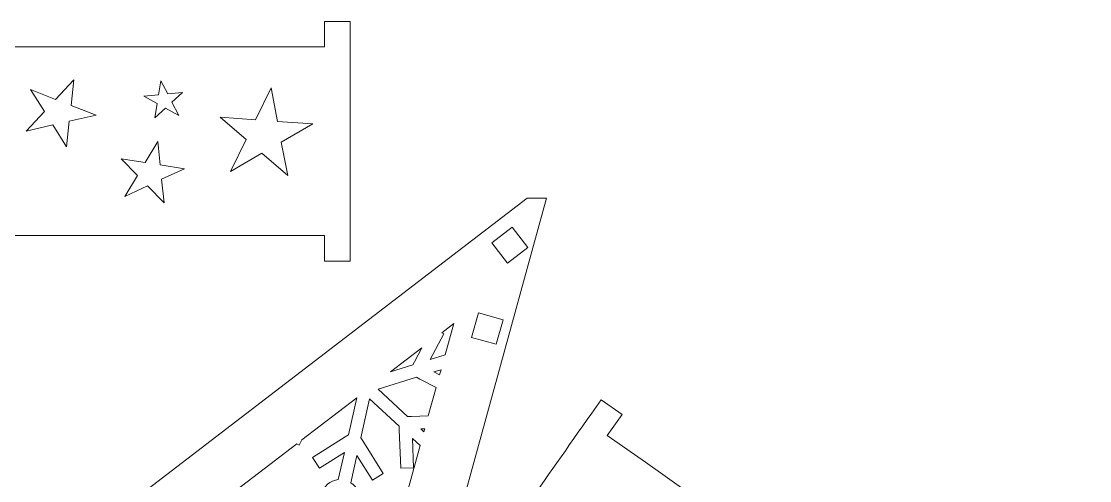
# Model space of a CAD drawing. Header units: centimetres. Extents: x -13.8 to 19.8, y -12.5 to 14.1.
# Drawn here: x -4.1 to 8.43, y 8.75 to 14.13 of the extents above; entities that cross this region are included whole.
import ezdxf

# ---------------------------------------------------------------- set-up
doc = ezdxf.new("R2010")
doc.units = ezdxf.units.CM
doc.header["$MEASUREMENT"] = 0
doc.layers.add('layer 1', color=7, linetype='Continuous')

msp = doc.modelspace()

# ---------------------------------------------------------------- linework, layer by layer
at = {"layer": 'layer 1', "color": 250, "lineweight": 9}
for points, knots in [([(-0.54479, 11.62547), (-0.54479, 11.62547), (-5.77988, 11.62547), (-5.77988, 11.62547), (-5.77988, 11.62547), (-5.77988, 11.62547), (-5.77988, 11.32563), (-5.77988, 11.32563), (-5.77988, 11.32563), (-5.77988, 11.32563), (-6.07988, 11.32563), (-6.07988, 11.32563), (-6.07988, 11.32563), (-6.07988, 12.26151), (-6.07988, 13.1974), (-6.07988, 14.13328), (-6.07988, 14.13328), (-6.07988, 14.13328), (-5.77988, 14.13328), (-5.77988, 14.13328), (-5.77988, 14.13328), (-5.77988, 14.13328), (-5.77988, 13.83344), (-5.77988, 13.83344), (-5.77988, 13.83344), (-5.77988, 13.83344), (-0.54479, 13.83344), (-0.54479, 13.83344), (-0.54479, 13.83344), (-0.54479, 13.83344), (-0.54479, 14.13328), (-0.54479, 14.13328), (-0.54479, 14.13328), (-0.54479, 14.13328), (-0.24479, 14.13328), (-0.24479, 14.13328), (-0.24479, 14.13328), (-0.24479, 13.1974), (-0.24479, 12.26151), (-0.2448, 11.32563), (-0.2448, 11.32563), (-0.2448, 11.32563), (-0.5448, 11.32563), (-0.5448, 11.32563), (-0.5448, 11.32563), (-0.5448, 11.32563), (-0.54479, 11.62547), (-0.54479, 11.62547)], [0, 0, 0, 0, 0.07692308, 0.07692308, 0.07692308, 0.07692308, 0.15384615, 0.15384615, 0.15384615, 0.15384615, 0.23076923, 0.23076923, 0.23076923, 0.23076923, 0.30769231, 0.30769231, 0.30769231, 0.30769231, 0.38461538, 0.38461538, 0.38461538, 0.38461538, 0.46153846, 0.46153846, 0.46153846, 0.46153846, 0.53846154, 0.53846154, 0.53846154, 0.53846154, 0.61538462, 0.61538462, 0.61538462, 0.61538462, 0.69230769, 0.69230769, 0.69230769, 0.69230769, 0.76923077, 0.76923077, 0.76923077, 0.76923077, 0.84615385, 0.84615385, 0.84615385, 0.84615385, 1, 1, 1, 1]), ([(-3.57083, 12.66409), (-3.57083, 12.66409), (-3.73099, 12.92065), (-3.73099, 12.92065), (-3.73099, 12.92065), (-3.73099, 12.92065), (-4.04454, 12.84827), (-4.04454, 12.84827), (-4.04454, 12.84827), (-4.04454, 12.84827), (-3.8297, 13.07809), (-3.8297, 13.07809), (-3.8297, 13.07809), (-3.8297, 13.07809), (-3.99092, 13.33404), (-3.99092, 13.33404), (-3.99092, 13.33404), (-3.99092, 13.33404), (-3.69798, 13.21952), (-3.69798, 13.21952), (-3.69798, 13.21952), (-3.69798, 13.21952), (-3.48408, 13.45008), (-3.48408, 13.45008), (-3.48408, 13.45008), (-3.48408, 13.45008), (-3.51786, 13.14948), (-3.51786, 13.14948), (-3.51786, 13.14948), (-3.51786, 13.14948), (-3.22443, 13.03603), (-3.22443, 13.03603), (-3.22443, 13.03603), (-3.22443, 13.03603), (-3.53825, 12.96478), (-3.53825, 12.96478), (-3.53825, 12.96478), (-3.53825, 12.96478), (-3.57083, 12.66409), (-3.57083, 12.66409)], [0, 0, 0, 0, 0.09090909, 0.09090909, 0.09090909, 0.09090909, 0.18181818, 0.18181818, 0.18181818, 0.18181818, 0.27272727, 0.27272727, 0.27272727, 0.27272727, 0.36363636, 0.36363636, 0.36363636, 0.36363636, 0.45454545, 0.45454545, 0.45454545, 0.45454545, 0.54545455, 0.54545455, 0.54545455, 0.54545455, 0.63636364, 0.63636364, 0.63636364, 0.63636364, 0.72727273, 0.72727273, 0.72727273, 0.72727273, 0.81818182, 0.81818182, 0.81818182, 0.81818182, 1, 1, 1, 1]), ([(-2.53428, 13.00526), (-2.53428, 13.00526), (-2.50692, 13.17092), (-2.50692, 13.17092), (-2.50692, 13.17092), (-2.50692, 13.17092), (-2.66442, 13.25607), (-2.66442, 13.25607), (-2.66442, 13.25607), (-2.66442, 13.25607), (-2.49032, 13.27274), (-2.49032, 13.27274), (-2.49032, 13.27274), (-2.49032, 13.27274), (-2.46362, 13.43852), (-2.46362, 13.43852), (-2.46362, 13.43852), (-2.46362, 13.43852), (-2.3834, 13.28317), (-2.3834, 13.28317), (-2.3834, 13.28317), (-2.3834, 13.28317), (-2.20939, 13.30049), (-2.20939, 13.30049), (-2.20939, 13.30049), (-2.20939, 13.30049), (-2.33391, 13.18782), (-2.33391, 13.18782), (-2.33391, 13.18782), (-2.33391, 13.18782), (-2.25304, 13.03271), (-2.25304, 13.03271), (-2.25304, 13.03271), (-2.25304, 13.03271), (-2.41025, 13.11842), (-2.41025, 13.11842), (-2.41025, 13.11842), (-2.41025, 13.11842), (-2.53428, 13.00526), (-2.53428, 13.00526)], [0, 0, 0, 0, 0.09090909, 0.09090909, 0.09090909, 0.09090909, 0.18181818, 0.18181818, 0.18181818, 0.18181818, 0.27272727, 0.27272727, 0.27272727, 0.27272727, 0.36363636, 0.36363636, 0.36363636, 0.36363636, 0.45454545, 0.45454545, 0.45454545, 0.45454545, 0.54545455, 0.54545455, 0.54545455, 0.54545455, 0.63636364, 0.63636364, 0.63636364, 0.63636364, 0.72727273, 0.72727273, 0.72727273, 0.72727273, 0.81818182, 0.81818182, 0.81818182, 0.81818182, 1, 1, 1, 1]), ([(-0.97646, 12.32724), (-0.97646, 12.32724), (-1.27856, 12.58913), (-1.27856, 12.58913), (-1.27856, 12.58913), (-1.27856, 12.58913), (-1.64659, 12.37576), (-1.64659, 12.37576), (-1.64659, 12.37576), (-1.64659, 12.37576), (-1.46451, 12.74966), (-1.46451, 12.74966), (-1.46451, 12.74966), (-1.46451, 12.74966), (-1.76772, 13.01037), (-1.76772, 13.01037), (-1.76772, 13.01037), (-1.76772, 13.01037), (-1.35308, 12.97955), (-1.35308, 12.97955), (-1.35308, 12.97955), (-1.35308, 12.97955), (-1.17245, 13.35405), (-1.17245, 13.35405), (-1.17245, 13.35405), (-1.17245, 13.35405), (-1.09828, 12.96111), (-1.09828, 12.96111), (-1.09828, 12.96111), (-1.09828, 12.96111), (-0.68343, 12.93185), (-0.68343, 12.93185), (-0.68343, 12.93185), (-0.68343, 12.93185), (-1.05221, 12.71981), (-1.05221, 12.71981), (-1.05221, 12.71981), (-1.05221, 12.71981), (-0.97646, 12.32724), (-0.97646, 12.32724)], [0, 0, 0, 0, 0.09090909, 0.09090909, 0.09090909, 0.09090909, 0.18181818, 0.18181818, 0.18181818, 0.18181818, 0.27272727, 0.27272727, 0.27272727, 0.27272727, 0.36363636, 0.36363636, 0.36363636, 0.36363636, 0.45454545, 0.45454545, 0.45454545, 0.45454545, 0.54545455, 0.54545455, 0.54545455, 0.54545455, 0.63636364, 0.63636364, 0.63636364, 0.63636364, 0.72727273, 0.72727273, 0.72727273, 0.72727273, 0.81818182, 0.81818182, 0.81818182, 0.81818182, 1, 1, 1, 1]), ([(-2.42669, 12.00882), (-2.42669, 12.00882), (-2.61915, 12.20661), (-2.61915, 12.20661), (-2.61915, 12.20661), (-2.61915, 12.20661), (-2.88545, 12.0813), (-2.88545, 12.0813), (-2.88545, 12.0813), (-2.88545, 12.0813), (-2.73767, 12.32789), (-2.73767, 12.32789), (-2.73767, 12.32789), (-2.73767, 12.32789), (-2.93097, 12.52494), (-2.93097, 12.52494), (-2.93097, 12.52494), (-2.93097, 12.52494), (-2.64717, 12.47954), (-2.64717, 12.47954), (-2.64717, 12.47954), (-2.64717, 12.47954), (-2.50035, 12.72664), (-2.50035, 12.72664), (-2.50035, 12.72664), (-2.50035, 12.72664), (-2.47273, 12.452), (-2.47273, 12.452), (-2.47273, 12.452), (-2.47273, 12.452), (-2.18868, 12.40767), (-2.18868, 12.40767), (-2.18868, 12.40767), (-2.18868, 12.40767), (-2.4554, 12.28331), (-2.4554, 12.28331), (-2.4554, 12.28331), (-2.4554, 12.28331), (-2.42669, 12.00882), (-2.42669, 12.00882)], [0, 0, 0, 0, 0.09090909, 0.09090909, 0.09090909, 0.09090909, 0.18181818, 0.18181818, 0.18181818, 0.18181818, 0.27272727, 0.27272727, 0.27272727, 0.27272727, 0.36363636, 0.36363636, 0.36363636, 0.36363636, 0.45454545, 0.45454545, 0.45454545, 0.45454545, 0.54545455, 0.54545455, 0.54545455, 0.54545455, 0.63636364, 0.63636364, 0.63636364, 0.63636364, 0.72727273, 0.72727273, 0.72727273, 0.72727273, 0.81818182, 0.81818182, 0.81818182, 0.81818182, 1, 1, 1, 1]), ([(-10.37782, 12.06077), (-10.37782, 12.06077), (-7.68967, 4.78115), (-7.68967, 4.78115), (-7.68967, 4.78115), (-7.68967, 4.78115), (-13.78205, 0.15455), (-13.78205, 0.15455), (-13.78205, 0.15455), (-13.78205, 0.15455), (-5.9945, 0.16316), (-5.9945, 0.16316), (-5.9945, 0.16316), (-5.9945, 0.16316), (-3.24937, -7.35804), (-3.24937, -7.35804), (-3.24937, -7.35804), (-3.24937, -7.35804), (-1.20956, 0.15915), (-1.20956, 0.15915), (-1.20956, 0.15915), (-1.20956, 0.15915), (6.57943, 0.13739), (6.57943, 0.13739), (6.57943, 0.13739), (6.57943, 0.13739), (0.05254, 4.77463), (0.05254, 4.77463), (0.05254, 4.77463), (0.05254, 4.77463), (2.05907, 12.06077), (2.05907, 12.06077), (2.05907, 12.06077), (2.05907, 12.06077), (1.83011, 12.06077), (1.83011, 12.06077), (1.83011, 12.06077), (1.83011, 12.06077), (-3.95239, 7.6312), (-3.95239, 7.6312), (-3.95239, 7.6312), (-3.95239, 7.6312), (-10.13861, 12.06077), (-10.13861, 12.06077), (-10.13861, 12.06077), (-10.13861, 12.06077), (-10.37782, 12.06077), (-10.37782, 12.06077)], [0, 0, 0, 0, 0.07692308, 0.07692308, 0.07692308, 0.07692308, 0.15384615, 0.15384615, 0.15384615, 0.15384615, 0.23076923, 0.23076923, 0.23076923, 0.23076923, 0.30769231, 0.30769231, 0.30769231, 0.30769231, 0.38461538, 0.38461538, 0.38461538, 0.38461538, 0.46153846, 0.46153846, 0.46153846, 0.46153846, 0.53846154, 0.53846154, 0.53846154, 0.53846154, 0.61538462, 0.61538462, 0.61538462, 0.61538462, 0.69230769, 0.69230769, 0.69230769, 0.69230769, 0.76923077, 0.76923077, 0.76923077, 0.76923077, 0.84615385, 0.84615385, 0.84615385, 0.84615385, 1, 1, 1, 1]), ([(1.65566, 11.72171), (1.65566, 11.72171), (1.4171, 11.53979), (1.4171, 11.53979), (1.4171, 11.53979), (1.4171, 11.53979), (1.59902, 11.30124), (1.59902, 11.30124), (1.59902, 11.30124), (1.59902, 11.30124), (1.83758, 11.48315), (1.83758, 11.48315), (1.83758, 11.48315), (1.83758, 11.48315), (1.65566, 11.72171), (1.65566, 11.72171)], [0, 0, 0, 0, 0.2, 0.2, 0.2, 0.2, 0.4, 0.4, 0.4, 0.4, 0.6, 0.6, 0.6, 0.6, 1, 1, 1, 1]), ([(1.54897, 10.63914), (1.54897, 10.63914), (1.46827, 10.3502), (1.46827, 10.3502), (1.46827, 10.3502), (1.46827, 10.3502), (1.17933, 10.43091), (1.17933, 10.43091), (1.17933, 10.43091), (1.17933, 10.43091), (1.26004, 10.71985), (1.26004, 10.71985), (1.26004, 10.71985), (1.26004, 10.71985), (1.54897, 10.63914), (1.54897, 10.63914)], [0, 0, 0, 0, 0.2, 0.2, 0.2, 0.2, 0.4, 0.4, 0.4, 0.4, 0.6, 0.6, 0.6, 0.6, 1, 1, 1, 1]), ([(0.82875, 10.48653), (0.82875, 10.48653), (0.96994, 10.59465), (0.96994, 10.59465), (0.96994, 10.59465), (0.96994, 10.59465), (0.8682, 10.22542), (0.8682, 10.22542), (0.8682, 10.22542), (0.8682, 10.22542), (0.69452, 10.17155), (0.69452, 10.17155), (0.69452, 10.17155), (0.69452, 10.17155), (0.85348, 10.47346), (0.85348, 10.47346), (0.85348, 10.47346), (0.85348, 10.47346), (0.82875, 10.48653), (0.82875, 10.48653)], [0, 0, 0, 0, 0.16666667, 0.16666667, 0.16666667, 0.16666667, 0.33333333, 0.33333333, 0.33333333, 0.33333333, 0.5, 0.5, 0.5, 0.5, 0.66666667, 0.66666667, 0.66666667, 0.66666667, 1, 1, 1, 1]), ([(0.22787, 10.02637), (0.22787, 10.02637), (0.5973, 10.30929), (0.5973, 10.30929), (0.5973, 10.30929), (0.5973, 10.30929), (0.51113, 10.14529), (0.51113, 10.14529), (0.51113, 10.14529), (0.51113, 10.14529), (0.49165, 10.10814), (0.49165, 10.10814), (0.49165, 10.10814), (0.49165, 10.10814), (0.22787, 10.02637), (0.22787, 10.02637)], [0, 0, 0, 0, 0.2, 0.2, 0.2, 0.2, 0.4, 0.4, 0.4, 0.4, 0.6, 0.6, 0.6, 0.6, 1, 1, 1, 1]), ([(0.82079, 10.05337), (0.82079, 10.05337), (0.80365, 9.99115), (0.80365, 9.99115), (0.80365, 9.99115), (0.80365, 9.99115), (0.73568, 10.02684), (0.73568, 10.02684), (0.73568, 10.02684), (0.73568, 10.02684), (0.82079, 10.05337), (0.82079, 10.05337)], [0, 0, 0, 0, 0.25, 0.25, 0.25, 0.25, 0.5, 0.5, 0.5, 0.5, 1, 1, 1, 1]), ([(0.76291, 9.84328), (0.76291, 9.84328), (0.67197, 9.51325), (0.67197, 9.51325), (0.67197, 9.51325), (0.67197, 9.51325), (0.47436, 9.50573), (0.47436, 9.50573), (0.47436, 9.50573), (0.47436, 9.50573), (0.42932, 9.50371), (0.42932, 9.50371), (0.42932, 9.50371), (0.42932, 9.50371), (0.08237, 9.82404), (0.08237, 9.82404), (0.08237, 9.82404), (0.08237, 9.82404), (0.533, 9.9642), (0.533, 9.9642), (0.533, 9.9642), (0.533, 9.9642), (0.57419, 9.94245), (0.57419, 9.94245), (0.57419, 9.94245), (0.57419, 9.94245), (0.76291, 9.84328), (0.76291, 9.84328)], [0, 0, 0, 0, 0.125, 0.125, 0.125, 0.125, 0.25, 0.25, 0.25, 0.25, 0.375, 0.375, 0.375, 0.375, 0.5, 0.5, 0.5, 0.5, 0.625, 0.625, 0.625, 0.625, 0.75, 0.75, 0.75, 0.75, 1, 1, 1, 1]), ([(-2.28503, 8.102), (-2.28503, 8.102), (-0.87059, 9.18518), (-0.87059, 9.18518), (-0.87059, 9.18518), (-0.87059, 9.18518), (-0.84232, 9.17032), (-0.84232, 9.17032), (-0.84232, 9.17032), (-0.84232, 9.17032), (-0.81009, 9.23151), (-0.81009, 9.23151), (-0.81009, 9.23151), (-0.81009, 9.23151), (-0.16667, 9.72424), (-0.16667, 9.72424), (-0.16667, 9.72424), (-0.16667, 9.72424), (-0.26464, 9.29103), (-0.26464, 9.29103), (-0.26464, 9.29103), (-0.26464, 9.29103), (-0.30422, 9.2661), (-0.30422, 9.2661), (-0.30422, 9.2661), (-0.30422, 9.2661), (-0.68504, 9.0258), (-0.68504, 9.0258), (-0.68504, 9.0258), (-0.68504, 9.0258), (-0.60467, 8.8988), (-0.60467, 8.8988), (-0.60467, 8.8988), (-0.60467, 8.8988), (-0.31165, 9.08365), (-0.31165, 9.08365), (-0.31165, 9.08365), (-0.31165, 9.08365), (-0.38388, 8.76491), (-0.38388, 8.76491), (-0.38388, 8.76491), (-0.47703, 8.75491), (-0.55815, 8.68732), (-0.57978, 8.59064), (-0.57978, 8.59064), (-0.60737, 8.46925), (-0.53104, 8.34831), (-0.4099, 8.32111), (-0.4099, 8.32111), (-0.28834, 8.29358), (-0.16795, 8.36944), (-0.14033, 8.49066), (-0.14033, 8.49066), (-0.11907, 8.58554), (-0.16071, 8.67995), (-0.23782, 8.72945), (-0.23782, 8.72945), (-0.23782, 8.72945), (-0.16605, 9.04742), (-0.16605, 9.04742), (-0.16605, 9.04742), (-0.16605, 9.04742), (0.01644, 8.75825), (0.01644, 8.75825), (0.01644, 8.75825), (0.01644, 8.75825), (0.14353, 8.83862), (0.14353, 8.83862), (0.14353, 8.83862), (0.14353, 8.83862), (-0.09681, 9.21959), (-0.09681, 9.21959), (-0.09681, 9.21959), (-0.09681, 9.21959), (-0.11907, 9.25395), (-0.11907, 9.25395), (-0.11907, 9.25395), (-0.11907, 9.25395), (-0.01598, 9.71036), (-0.01598, 9.71036), (-0.01598, 9.71036), (-0.01598, 9.71036), (0.32861, 9.39213), (0.32861, 9.39213), (0.32861, 9.39213), (0.32861, 9.39213), (0.33025, 9.34946), (0.33025, 9.34946), (0.33025, 9.34946), (0.33025, 9.34946), (0.34829, 8.89962), (0.34829, 8.89962), (0.34829, 8.89962), (0.34829, 8.89962), (0.49812, 8.9051), (0.49812, 8.9051), (0.49812, 8.9051), (0.49812, 8.9051), (0.48478, 9.24817), (0.48478, 9.24817), (0.48478, 9.24817), (0.48478, 9.24817), (0.57571, 9.16393), (0.57571, 9.16393), (0.57571, 9.16393), (0.57571, 9.16393), (-0.02313, 6.99062), (-0.02313, 6.99062), (-0.02313, 6.99062), (-0.06567, 7.04226), (-0.1272, 7.07764), (-0.19736, 7.08664), (-0.19736, 7.08664), (-0.24411, 7.0925), (-0.29164, 7.08533), (-0.33481, 7.06736), (-0.33481, 7.06736), (-0.42276, 7.02988), (-0.48488, 6.94788), (-0.49665, 6.85291), (-0.49665, 6.85291), (-0.49993, 6.82534), (-0.49885, 6.7972), (-0.49396, 6.77047), (-0.49396, 6.77047), (-0.49396, 6.77047), (-0.75344, 6.65354), (-0.75344, 6.65354), (-0.75344, 6.65354), (-0.75344, 6.65354), (-0.59574, 7.06976), (-0.59574, 7.06976), (-0.59574, 7.06976), (-0.59574, 7.06976), (-0.7779, 7.13903), (-0.7779, 7.13903), (-0.7779, 7.13903), (-0.7779, 7.13903), (-0.98453, 6.5929), (-0.98453, 6.5929), (-0.98453, 6.5929), (-0.98453, 6.5929), (-1.0043, 6.54082), (-1.0043, 6.54082), (-1.0043, 6.54082), (-1.0043, 6.54082), (-1.45429, 6.33775), (-1.45429, 6.33775), (-1.45429, 6.33775), (-1.45429, 6.33775), (-1.15921, 7.11706), (-1.15921, 7.11706), (-1.15921, 7.11706), (-1.15921, 7.11706), (-1.34124, 7.18608), (-1.34124, 7.18608), (-1.34124, 7.18608), (-1.34124, 7.18608), (-1.68562, 6.27606), (-1.68562, 6.27606), (-1.68562, 6.27606), (-1.68562, 6.27606), (-1.70513, 6.225), (-1.70513, 6.225), (-1.70513, 6.225), (-1.70513, 6.225), (-2.35158, 5.93329), (-2.35158, 5.93329), (-2.35158, 5.93329), (-2.35158, 5.93329), (-2.28092, 6.63894), (-2.28092, 6.63894), (-2.28092, 6.63894), (-2.28092, 6.63894), (-2.23739, 6.67411), (-2.23739, 6.67411), (-2.23739, 6.67411), (-2.23739, 6.67411), (-1.4843, 7.29007), (-1.4843, 7.29007), (-1.4843, 7.29007), (-1.4843, 7.29007), (-1.60738, 7.4411), (-1.60738, 7.4411), (-1.60738, 7.4411), (-1.60738, 7.4411), (-2.25336, 6.91247), (-2.25336, 6.91247), (-2.25336, 6.91247), (-2.25336, 6.91247), (-2.20386, 7.40492), (-2.20386, 7.40492), (-2.20386, 7.40492), (-2.20386, 7.40492), (-2.16128, 7.44009), (-2.16128, 7.44009), (-2.16128, 7.44009), (-2.16128, 7.44009), (-1.70913, 7.80964), (-1.70913, 7.80964), (-1.70913, 7.80964), (-1.70913, 7.80964), (-1.83243, 7.96013), (-1.83243, 7.96013), (-1.83243, 7.96013), (-1.83243, 7.96013), (-2.17637, 7.67914), (-2.17637, 7.67914), (-2.17637, 7.67914), (-2.17637, 7.67914), (-2.13522, 8.08685), (-2.13522, 8.08685), (-2.13522, 8.08685), (-2.13522, 8.08685), (-2.28503, 8.102), (-2.28503, 8.102)], [0, 0, 0, 0, 0.01818182, 0.01818182, 0.01818182, 0.01818182, 0.03636364, 0.03636364, 0.03636364, 0.03636364, 0.05454545, 0.05454545, 0.05454545, 0.05454545, 0.07272727, 0.07272727, 0.07272727, 0.07272727, 0.09090909, 0.09090909, 0.09090909, 0.09090909, 0.10909091, 0.10909091, 0.10909091, 0.10909091, 0.12727273, 0.12727273, 0.12727273, 0.12727273, 0.14545455, 0.14545455, 0.14545455, 0.14545455, 0.16363636, 0.16363636, 0.16363636, 0.16363636, 0.18181818, 0.18181818, 0.18181818, 0.18181818, 0.2, 0.2, 0.2, 0.2, 0.21818182, 0.21818182, 0.21818182, 0.21818182, 0.23636364, 0.23636364, 0.23636364, 0.23636364, 0.25454545, 0.25454545, 0.25454545, 0.25454545, 0.27272727, 0.27272727, 0.27272727, 0.27272727, 0.29090909, 0.29090909, 0.29090909, 0.29090909, 0.30909091, 0.30909091, 0.30909091, 0.30909091, 0.32727273, 0.32727273, 0.32727273, 0.32727273, 0.34545455, 0.34545455, 0.34545455, 0.34545455, 0.36363636, 0.36363636, 0.36363636, 0.36363636, 0.38181818, 0.38181818, 0.38181818, 0.38181818, 0.4, 0.4, 0.4, 0.4, 0.41818182, 0.41818182, 0.41818182, 0.41818182, 0.43636364, 0.43636364, 0.43636364, 0.43636364, 0.45454545, 0.45454545, 0.45454545, 0.45454545, 0.47272727, 0.47272727, 0.47272727, 0.47272727, 0.49090909, 0.49090909, 0.49090909, 0.49090909, 0.50909091, 0.50909091, 0.50909091, 0.50909091, 0.52727273, 0.52727273, 0.52727273, 0.52727273, 0.54545455, 0.54545455, 0.54545455, 0.54545455, 0.56363636, 0.56363636, 0.56363636, 0.56363636, 0.58181818, 0.58181818, 0.58181818, 0.58181818, 0.6, 0.6, 0.6, 0.6, 0.61818182, 0.61818182, 0.61818182, 0.61818182, 0.63636364, 0.63636364, 0.63636364, 0.63636364, 0.65454545, 0.65454545, 0.65454545, 0.65454545, 0.67272727, 0.67272727, 0.67272727, 0.67272727, 0.69090909, 0.69090909, 0.69090909, 0.69090909, 0.70909091, 0.70909091, 0.70909091, 0.70909091, 0.72727273, 0.72727273, 0.72727273, 0.72727273, 0.74545455, 0.74545455, 0.74545455, 0.74545455, 0.76363636, 0.76363636, 0.76363636, 0.76363636, 0.78181818, 0.78181818, 0.78181818, 0.78181818, 0.8, 0.8, 0.8, 0.8, 0.81818182, 0.81818182, 0.81818182, 0.81818182, 0.83636364, 0.83636364, 0.83636364, 0.83636364, 0.85454545, 0.85454545, 0.85454545, 0.85454545, 0.87272727, 0.87272727, 0.87272727, 0.87272727, 0.89090909, 0.89090909, 0.89090909, 0.89090909, 0.90909091, 0.90909091, 0.90909091, 0.90909091, 0.92727273, 0.92727273, 0.92727273, 0.92727273, 0.94545455, 0.94545455, 0.94545455, 0.94545455, 0.96363636, 0.96363636, 0.96363636, 0.96363636, 1, 1, 1, 1]), ([(8.00825, 5.60482), (8.00825, 5.60482), (8.18064, 5.85033), (8.18064, 5.85033), (8.18064, 5.85033), (8.18064, 5.85033), (8.42615, 5.67793), (8.42615, 5.67793), (8.42615, 5.67793), (7.83279, 4.8329), (7.4061, 4.22521), (6.81272, 3.38018), (6.81272, 3.38018), (6.81272, 3.38018), (6.56721, 3.55256), (6.56721, 3.55256), (6.56721, 3.55256), (6.56721, 3.55256), (6.73961, 3.79809), (6.73961, 3.79809), (6.73961, 3.79809), (4.11953, 5.63783), (4.03209, 5.69922), (1.50188, 7.47587), (1.50188, 7.47587), (1.50188, 7.47587), (1.32948, 7.23035), (1.32948, 7.23035), (1.32948, 7.23035), (1.32948, 7.23035), (1.08396, 7.40275), (1.08396, 7.40275), (1.08396, 7.40275), (1.67733, 8.24779), (2.10403, 8.85547), (2.69738, 9.70052), (2.69738, 9.70052), (2.69738, 9.70052), (2.94291, 9.52812), (2.94291, 9.52812), (2.94291, 9.52812), (2.94291, 9.52812), (2.77051, 9.2826), (2.77051, 9.2826), (2.77051, 9.2826), (5.30071, 7.50597), (5.38816, 7.44457), (8.00825, 5.60482)], [0, 0, 0, 0, 0.07692308, 0.07692308, 0.07692308, 0.07692308, 0.15384615, 0.15384615, 0.15384615, 0.15384615, 0.23076923, 0.23076923, 0.23076923, 0.23076923, 0.30769231, 0.30769231, 0.30769231, 0.30769231, 0.38461538, 0.38461538, 0.38461538, 0.38461538, 0.46153846, 0.46153846, 0.46153846, 0.46153846, 0.53846154, 0.53846154, 0.53846154, 0.53846154, 0.61538462, 0.61538462, 0.61538462, 0.61538462, 0.69230769, 0.69230769, 0.69230769, 0.69230769, 0.76923077, 0.76923077, 0.76923077, 0.76923077, 0.84615385, 0.84615385, 0.84615385, 0.84615385, 1, 1, 1, 1]), ([(0.63015, 9.3615), (0.63015, 9.3615), (0.62065, 9.32701), (0.62065, 9.32701), (0.62065, 9.32701), (0.62065, 9.32701), (0.58521, 9.35975), (0.58521, 9.35975), (0.58521, 9.35975), (0.58521, 9.35975), (0.63015, 9.3615), (0.63015, 9.3615)], [0, 0, 0, 0, 0.25, 0.25, 0.25, 0.25, 0.5, 0.5, 0.5, 0.5, 1, 1, 1, 1])]:
    msp.add_open_spline(points, degree=3, knots=knots, dxfattribs=at)

doc.saveas('drawing.dxf')
